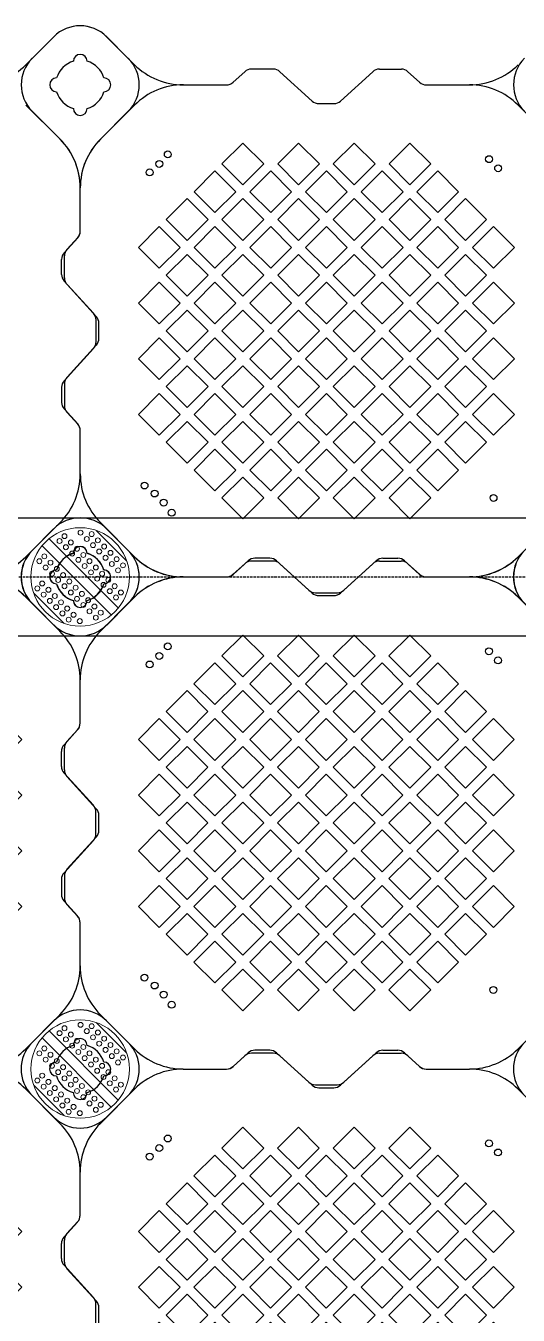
# Model space of a CAD drawing. Header units: millimetres. Extents: x -1612139 to -1260738, y 1141106 to 1536160.
# Drawn here: x -1423195 to -1422695, y 1158397 to 1159707 of the extents above; entities that cross this region are included whole.
import ezdxf

# ---------------------------------------------------------------- set-up
doc = ezdxf.new("R2010")
doc.units = ezdxf.units.MM
doc.header["$LTSCALE"] = 10
doc.linetypes.add('-6_350_HOLE$0$DASH', pattern=[0.35, 0.25, -0.1])
doc.layers.get('0').update_dxf_attribs({"linetype": 'CONTINUOUS'})
doc.layers.add('2维浮筒', color=150, linetype='CONTINUOUS', lineweight=9)
doc.layers.add('苗木图例', color=116, linetype='CONTINUOUS', lineweight=15)
doc.layers.add('面板', color=253, linetype='CONTINUOUS')

# ---------------------------------------------------------------- blocks, each defined once
blk = doc.blocks.new('旗华浮筒')
at = {"layer": '面板'}
for p, q in [((-548.8, 526.9), (-526.9, 548.8)), ((-473.2, 548.8), (-444.8, 520.5)), ((-26.8, 548.8), (-55.2, 520.5)), ((26.9, 548.8), (48.8, 526.9)), ((-332.9, 513.4), (-344.7, 502.6)), ((-303.9, 516), (-326.1, 516)), ((-297.1, 513.4), (-264.4, 483.6)), ((-202.9, 513.4), (-235.6, 483.6)), ((-196.1, 516), (-173.9, 516)), ((-167.1, 513.4), (-155.3, 502.6)), ((-395.4, 500), (-351.5, 500)), ((-148.5, 500), (-104.7, 500)), ((-548.8, 473.2), (-520.5, 444.8)), ((-479.5, 444.8), (-444.8, 479.5)), ((-257.6, 481), (-242.4, 481)), ((-20.5, 444.8), (-55.2, 479.5)), ((48.8, 473.2), (20.5, 444.8)), ((-500, 351.5), (-500, 395.4)), ((0, 351.3), (0, 395.4)), ((-513.4, 332.9), (-502.6, 344.7)), ((-16.4, 329.4), (-2.6, 344.5)), ((-516, 303.9), (-516, 326.1)), ((-19, 307.4), (-19, 322.6)), ((-513.4, 297.1), (-483.6, 264.4)), ((-16.4, 300.6), (13.4, 267.9)), ((-481, 242.4), (-481, 257.6)), ((16, 238.9), (16, 261.1)), ((-513.4, 202.9), (-483.6, 235.6)), ((-16.4, 199.4), (13.4, 232.1)), ((-516, 196.1), (-516, 173.9)), ((-19, 192.6), (-19, 177.4)), ((-16.4, 170.6), (-2.6, 155.5)), ((-513.4, 167.1), (-502.6, 155.3)), ((-500, 104.7), (-500, 148.5)), ((0, 104.7), (0, 148.7)), ((-548.8, 26.8), (-520.5, 55.2)), ((-444.8, 20.5), (-479.5, 55.2)), ((-55.2, 20.5), (-20.5, 55.2)), ((48.8, 26.8), (20.5, 55.2)), ((-329.4, 16.4), (-344.5, 2.6)), ((-307.4, 19), (-322.6, 19)), ((-300.6, 16.4), (-267.9, -13.4)), ((-199.4, 16.4), (-232.1, -13.4)), ((-192.6, 19), (-177.4, 19)), ((-170.6, 16.4), (-155.5, 2.6)), ((-395.4, 0), (-351.3, 0)), ((-148.7, 0), (-104.7, 0)), ((-473.2, -48.8), (-444.8, -20.5)), ((-261.1, -16), (-238.9, -16)), ((-26.8, -48.8), (-55.2, -20.5)), ((-526.9, -48.8), (-548.8, -26.9)), ((48.8, -26.9), (26.9, -48.8))]:
    blk.add_line(p, q, dxfattribs=at)
for points in [[(-334.9, 398.5), (-313.6, 419.7), (-334.9, 440.9), (-356.1, 419.7)], [(-278.3, 398.5), (-257.1, 419.7), (-278.3, 440.9), (-299.5, 419.7)], [(-221.7, 398.5), (-200.5, 419.7), (-221.7, 440.9), (-242.9, 419.7)], [(-165.1, 398.5), (-143.9, 419.7), (-165.1, 440.9), (-186.4, 419.7)], [(-363.1, 370.2), (-341.9, 391.4), (-363.1, 412.6), (-384.4, 391.4)], [(-306.6, 370.2), (-285.4, 391.4), (-306.6, 412.6), (-327.8, 391.4)], [(-250, 370.2), (-228.8, 391.4), (-250, 412.6), (-271.2, 391.4)], [(-193.4, 370.2), (-172.2, 391.4), (-193.4, 412.6), (-214.6, 391.4)], [(-136.9, 370.2), (-115.6, 391.4), (-136.9, 412.6), (-158.1, 391.4)], [(-391.4, 341.9), (-370.2, 363.1), (-391.4, 384.4), (-412.6, 363.1)], [(-334.9, 341.9), (-313.6, 363.1), (-334.9, 384.4), (-356.1, 363.1)], [(-278.3, 341.9), (-257.1, 363.1), (-278.3, 384.4), (-299.5, 363.1)], [(-221.7, 341.9), (-200.5, 363.1), (-221.7, 384.4), (-242.9, 363.1)], [(-165.1, 341.9), (-143.9, 363.1), (-165.1, 384.4), (-186.4, 363.1)], [(-108.6, 341.9), (-87.4, 363.1), (-108.6, 384.4), (-129.8, 363.1)], [(-419.7, 313.6), (-398.5, 334.9), (-419.7, 356.1), (-440.9, 334.9)], [(-363.1, 313.6), (-341.9, 334.9), (-363.1, 356.1), (-384.4, 334.9)], [(-306.6, 313.6), (-285.4, 334.9), (-306.6, 356.1), (-327.8, 334.9)], [(-250, 313.6), (-228.8, 334.9), (-250, 356.1), (-271.2, 334.9)], [(-193.4, 313.6), (-172.2, 334.9), (-193.4, 356.1), (-214.6, 334.9)], [(-136.9, 313.6), (-115.6, 334.9), (-136.9, 356.1), (-158.1, 334.9)], [(-80.3, 313.6), (-59.1, 334.9), (-80.3, 356.1), (-101.5, 334.9)], [(-391.4, 285.4), (-370.2, 306.6), (-391.4, 327.8), (-412.6, 306.6)], [(-334.9, 285.4), (-313.6, 306.6), (-334.9, 327.8), (-356.1, 306.6)], [(-278.3, 285.4), (-257.1, 306.6), (-278.3, 327.8), (-299.5, 306.6)], [(-221.7, 285.4), (-200.5, 306.6), (-221.7, 327.8), (-242.9, 306.6)], [(-165.1, 285.4), (-143.9, 306.6), (-165.1, 327.8), (-186.4, 306.6)], [(-108.6, 285.4), (-87.4, 306.6), (-108.6, 327.8), (-129.8, 306.6)], [(-419.7, 257.1), (-398.5, 278.3), (-419.7, 299.5), (-440.9, 278.3)], [(-363.1, 257.1), (-341.9, 278.3), (-363.1, 299.5), (-384.4, 278.3)], [(-306.6, 257.1), (-285.4, 278.3), (-306.6, 299.5), (-327.8, 278.3)], [(-250, 257.1), (-228.8, 278.3), (-250, 299.5), (-271.2, 278.3)], [(-193.4, 257.1), (-172.2, 278.3), (-193.4, 299.5), (-214.6, 278.3)], [(-136.9, 257.1), (-115.6, 278.3), (-136.9, 299.5), (-158.1, 278.3)], [(-80.3, 257.1), (-59.1, 278.3), (-80.3, 299.5), (-101.5, 278.3)], [(-391.4, 228.8), (-370.2, 250), (-391.4, 271.2), (-412.6, 250)], [(-334.9, 228.8), (-313.6, 250), (-334.9, 271.2), (-356.1, 250)], [(-278.3, 228.8), (-257.1, 250), (-278.3, 271.2), (-299.5, 250)], [(-221.7, 228.8), (-200.5, 250), (-221.7, 271.2), (-242.9, 250)], [(-165.1, 228.8), (-143.9, 250), (-165.1, 271.2), (-186.4, 250)], [(-108.6, 228.8), (-87.4, 250), (-108.6, 271.2), (-129.8, 250)], [(-419.7, 200.5), (-398.5, 221.7), (-419.7, 242.9), (-440.9, 221.7)], [(-363.1, 200.5), (-341.9, 221.7), (-363.1, 242.9), (-384.4, 221.7)], [(-306.6, 200.5), (-285.4, 221.7), (-306.6, 242.9), (-327.8, 221.7)], [(-250, 200.5), (-228.8, 221.7), (-250, 242.9), (-271.2, 221.7)], [(-193.4, 200.5), (-172.2, 221.7), (-193.4, 242.9), (-214.6, 221.7)], [(-136.9, 200.5), (-115.6, 221.7), (-136.9, 242.9), (-158.1, 221.7)], [(-80.3, 200.5), (-59.1, 221.7), (-80.3, 242.9), (-101.5, 221.7)], [(-391.4, 172.2), (-370.2, 193.4), (-391.4, 214.6), (-412.6, 193.4)], [(-334.9, 172.2), (-313.6, 193.4), (-334.9, 214.6), (-356.1, 193.4)], [(-278.3, 172.2), (-257.1, 193.4), (-278.3, 214.6), (-299.5, 193.4)], [(-221.7, 172.2), (-200.5, 193.4), (-221.7, 214.6), (-242.9, 193.4)], [(-165.1, 172.2), (-143.9, 193.4), (-165.1, 214.6), (-186.4, 193.4)], [(-108.6, 172.2), (-87.4, 193.4), (-108.6, 214.6), (-129.8, 193.4)], [(-419.7, 143.9), (-398.5, 165.1), (-419.7, 186.4), (-440.9, 165.1)], [(-363.1, 143.9), (-341.9, 165.1), (-363.1, 186.4), (-384.4, 165.1)], [(-306.6, 143.9), (-285.4, 165.1), (-306.6, 186.4), (-327.8, 165.1)], [(-250, 143.9), (-228.8, 165.1), (-250, 186.4), (-271.2, 165.1)], [(-193.4, 143.9), (-172.2, 165.1), (-193.4, 186.4), (-214.6, 165.1)], [(-136.9, 143.9), (-115.6, 165.1), (-136.9, 186.4), (-158.1, 165.1)], [(-80.3, 143.9), (-59.1, 165.1), (-80.3, 186.4), (-101.5, 165.1)], [(-391.4, 115.6), (-370.2, 136.9), (-391.4, 158.1), (-412.6, 136.9)], [(-334.9, 115.6), (-313.6, 136.9), (-334.9, 158.1), (-356.1, 136.9)], [(-278.3, 115.6), (-257.1, 136.9), (-278.3, 158.1), (-299.5, 136.9)], [(-221.7, 115.6), (-200.5, 136.9), (-221.7, 158.1), (-242.9, 136.9)], [(-165.1, 115.6), (-143.9, 136.9), (-165.1, 158.1), (-186.4, 136.9)], [(-108.6, 115.6), (-87.4, 136.9), (-108.6, 158.1), (-129.8, 136.9)], [(-363.1, 87.4), (-341.9, 108.6), (-363.1, 129.8), (-384.4, 108.6)], [(-306.6, 87.4), (-285.4, 108.6), (-306.6, 129.8), (-327.8, 108.6)], [(-250, 87.4), (-228.8, 108.6), (-250, 129.8), (-271.2, 108.6)], [(-193.4, 87.4), (-172.2, 108.6), (-193.4, 129.8), (-214.6, 108.6)], [(-136.9, 87.4), (-115.6, 108.6), (-136.9, 129.8), (-158.1, 108.6)], [(-334.9, 59.1), (-313.6, 80.3), (-334.9, 101.5), (-356.1, 80.3)], [(-278.3, 59.1), (-257.1, 80.3), (-278.3, 101.5), (-299.5, 80.3)], [(-221.7, 59.1), (-200.5, 80.3), (-221.7, 101.5), (-242.9, 80.3)], [(-165.1, 59.1), (-143.9, 80.3), (-165.1, 101.5), (-186.4, 80.3)]]:
    blk.add_lwpolyline(points, close=True, dxfattribs=at)
for centre in [(-411, 429.4), (-419.7, 419.7), (-84.8, 424.4), (-429.4, 411), (-75.6, 415.2), (-434.7, 92.9), (-424.4, 84.8), (-415.2, 75.6), (-80.3, 80.3), (-407.1, 65.3)]:
    blk.add_circle(centre, 3.5, dxfattribs=at)
for centre, radius, start, end in [((-500, 522), 38, 45, 135), ((0, 522), 38, 45, 135), ((-522, 500), 38, 135, 225), ((-500, 524), 7, 0, 180), ((0, 524), 7, 0, 180), ((22, 500), 38, 315, 45), ((-500, 500), 25, 106.2602, 163.7398), ((-500, 500), 25, 16.2602, 73.7398), ((-395.3, 570), 70, 225, 270), ((-326.1, 506), 10, 90, 132.2737), ((-303.9, 506), 10, 47.7263, 90), ((-196.1, 506), 10, 90, 132.2737), ((-173.9, 506), 10, 47.7263, 90), ((-104.7, 570), 70, 270, 315), ((0, 500), 25, 106.2602, 163.7398), ((0, 500), 25, 16.2602, 73.7398), ((-524, 500), 7, 90, 270), ((-476, 500), 7, 270, 90), ((-395.3, 430), 70, 90, 135), ((-351.5, 510), 10, 270, 312.2737), ((-148.5, 510), 10, 227.7263, 270), ((-104.7, 430), 70, 45, 90), ((-24, 500), 7, 90, 270), ((24, 500), 7, 270, 90), ((-500, 500), 25, 196.2602, 253.7398), ((-500, 500), 25, 286.2602, 343.7398), ((0, 500), 25, 196.2602, 253.7398), ((0, 500), 25, 286.2602, 343.7398), ((-500, 476), 7, 180, 0), ((-257.6, 491), 10, 227.7263, 270), ((-242.4, 491), 10, 270, 312.2737), ((0, 476), 7, 180, 0), ((-570, 395.3), 70, 0, 45), ((-430, 395.3), 70, 135, 180), ((-70, 395.3), 70, 0, 45), ((70, 395.3), 70, 135, 180), ((-510, 351.5), 10, 317.7263, 0), ((-10, 351.3), 10, 317.7263, 0), ((-506, 326.1), 10, 137.7263, 180), ((-9, 322.6), 10, 137.7263, 180), ((-506, 303.9), 10, 180, 222.2737), ((-9, 307.4), 10, 180, 222.2737), ((-491, 257.6), 10, 0, 42.2737), ((6, 261.1), 10, 0, 42.2737), ((-491, 242.4), 10, 317.7263, 0), ((6, 238.9), 10, 317.7263, 0), ((-506, 196.1), 10, 137.7263, 180), ((-9, 192.6), 10, 137.7263, 180), ((-506, 173.9), 10, 180, 222.2737), ((-9, 177.4), 10, 180, 222.2737), ((-510, 148.5), 10, 0, 42.2737), ((-10, 148.7), 10, 0, 42.2737), ((-570, 104.7), 70, 315, 0), ((-430, 104.7), 70, 180, 225), ((-70, 104.7), 70, 315, 0), ((70, 104.7), 70, 180, 225), ((-522, 0), 38, 135, 225), ((-500, 24), 7, 0, 180), ((0, 24), 7, 0, 180), ((22, 0), 38, 315, 45), ((-500, 0), 25, 106.2602, 163.7398), ((-500, 0), 25, 16.2602, 73.7398), ((-395.3, 70), 70, 225, 270), ((-322.6, 9), 10, 90, 132.2737), ((-307.4, 9), 10, 47.7263, 90), ((-192.6, 9), 10, 90, 132.2737), ((-177.4, 9), 10, 47.7263, 90), ((-104.7, 70), 70, 270, 315), ((0, 0), 25, 106.2602, 163.7398), ((0, 0), 25, 16.2602, 73.7398), ((-524, 0), 7, 90, 270), ((-476, 0), 7, 270, 90), ((-395.3, -70), 70, 90, 135), ((-351.3, 10), 10, 270, 312.2737), ((-148.7, 10), 10, 227.7263, 270), ((-104.7, -70), 70, 45, 90), ((-24, 0), 7, 90, 270), ((24, 0), 7, 270, 90), ((-500, 0), 25, 196.2602, 253.7398), ((-500, 0), 25, 286.2602, 343.7398), ((0, 0), 25, 196.2602, 253.7398), ((0, 0), 25, 286.2602, 343.7398), ((-500, -24), 7, 180, 0), ((-261.1, -6), 10, 227.7263, 270), ((-238.9, -6), 10, 270, 312.2737), ((0, -24), 7, 180, 0), ((-500, -22), 38, 225, 315), ((0, -22), 38, 225, 315)]:
    blk.add_arc(centre, radius, start, end, dxfattribs=at)
blk = doc.blocks.new('fwwerww')
at = {"layer": '面板'}
for p, q in [((48316.2, 29983.4), (48287.9, 29955.1)), ((48294.2, 29961.5), (48316.2, 29983.4)), ((48369.9, 29983.4), (48398.2, 29955.1)), ((48370, 29983.4), (48391.9, 29961.5)), ((48539.2, 29950.6), (48516.9, 29950.6)), ((48646.9, 29950.6), (48669.2, 29950.6)), ((48510.2, 29948), (48498.3, 29937.2)), ((48545.9, 29948), (48578.7, 29918.2)), ((48640.2, 29948), (48607.4, 29918.2)), ((48675.9, 29948), (48687.8, 29937.2)), ((48447.7, 29934.6), (48491.6, 29934.6)), ((48694.5, 29934.6), (48738.3, 29934.6)), ((48322.6, 29879.4), (48287.8, 29914.1)), ((48363.6, 29879.4), (48398.3, 29914.1)), ((48585.4, 29915.6), (48600.7, 29915.6)), ((48822.6, 29879.4), (48787.8, 29914.1)), ((48294.2, 29907.8), (48322.6, 29879.5)), ((48391.9, 29907.8), (48363.6, 29879.5)), ((48343.1, 29785.9), (48343.1, 29830)), ((48343.1, 29786.1), (48343.1, 29830)), ((48326.7, 29764), (48340.5, 29779.2)), ((48329.7, 29767.5), (48340.5, 29779.4)), ((48324.1, 29742), (48324.1, 29757.3)), ((48327.1, 29738.5), (48327.1, 29760.8)), ((48326.7, 29735.3), (48356.5, 29702.5)), ((48329.7, 29731.8), (48359.5, 29699)), ((48359.1, 29673.5), (48359.1, 29695.8)), ((48362.1, 29677), (48362.1, 29692.3)), ((48326.7, 29634), (48356.5, 29666.8)), ((48329.7, 29637.5), (48359.5, 29670.3)), ((48324.1, 29627.3), (48324.1, 29612)), ((48327.1, 29630.8), (48327.1, 29608.5)), ((48326.7, 29605.3), (48340.5, 29590.1)), ((48329.7, 29601.8), (48340.5, 29589.9)), ((48343.1, 29539.3), (48343.1, 29583.4)), ((48343.1, 29539.3), (48343.1, 29583.2)), ((48287.8, 29455.1), (48322.6, 29489.9)), ((48294.2, 29461.4), (48322.6, 29489.8)), ((48398.3, 29455.1), (48363.6, 29489.9)), ((48391.9, 29461.4), (48363.6, 29489.8)), ((48787.8, 29455.1), (48822.6, 29489.9)), ((48513.7, 29451), (48498.5, 29437.2)), ((48535.7, 29453.6), (48520.4, 29453.6)), ((48542.4, 29451), (48575.2, 29421.2)), ((48643.7, 29451), (48610.9, 29421.2)), ((48650.4, 29453.6), (48665.7, 29453.6)), ((48672.4, 29451), (48687.6, 29437.2)), ((48447.7, 29434.6), (48491.8, 29434.6)), ((48694.3, 29434.6), (48738.3, 29434.6)), ((48316.2, 29385.8), (48287.9, 29414.1)), ((48369.9, 29385.8), (48398.2, 29414.1)), ((48581.9, 29418.6), (48604.2, 29418.6)), ((48316.2, 29385.8), (48294.2, 29407.7)), ((48391.9, 29407.7), (48370, 29385.8))]:
    blk.add_line(p, q, dxfattribs=at)
for points in [[(48508.2, 29833.1), (48529.4, 29854.3), (48508.2, 29875.5), (48487, 29854.3)], [(48564.8, 29833.1), (48586, 29854.3), (48564.8, 29875.5), (48543.6, 29854.3)], [(48621.4, 29833.1), (48642.6, 29854.3), (48621.4, 29875.5), (48600.1, 29854.3)], [(48677.9, 29833.1), (48699.1, 29854.3), (48677.9, 29875.5), (48656.7, 29854.3)], [(48479.9, 29804.8), (48501.2, 29826), (48479.9, 29847.3), (48458.7, 29826)], [(48536.5, 29804.8), (48557.7, 29826), (48536.5, 29847.3), (48515.3, 29826)], [(48593.1, 29804.8), (48614.3, 29826), (48593.1, 29847.3), (48571.9, 29826)], [(48649.6, 29804.8), (48670.9, 29826), (48649.6, 29847.3), (48628.4, 29826)], [(48706.2, 29804.8), (48727.4, 29826), (48706.2, 29847.3), (48685, 29826)], [(48451.7, 29776.5), (48472.9, 29797.8), (48451.7, 29819), (48430.4, 29797.8)], [(48508.2, 29776.5), (48529.4, 29797.8), (48508.2, 29819), (48487, 29797.8)], [(48564.8, 29776.5), (48586, 29797.8), (48564.8, 29819), (48543.6, 29797.8)], [(48621.4, 29776.5), (48642.6, 29797.8), (48621.4, 29819), (48600.1, 29797.8)], [(48677.9, 29776.5), (48699.1, 29797.8), (48677.9, 29819), (48656.7, 29797.8)], [(48734.5, 29776.5), (48755.7, 29797.8), (48734.5, 29819), (48713.3, 29797.8)], [(48423.4, 29748.3), (48444.6, 29769.5), (48423.4, 29790.7), (48402.2, 29769.5)], [(48479.9, 29748.3), (48501.2, 29769.5), (48479.9, 29790.7), (48458.7, 29769.5)], [(48536.5, 29748.3), (48557.7, 29769.5), (48536.5, 29790.7), (48515.3, 29769.5)], [(48593.1, 29748.3), (48614.3, 29769.5), (48593.1, 29790.7), (48571.9, 29769.5)], [(48649.6, 29748.3), (48670.9, 29769.5), (48649.6, 29790.7), (48628.4, 29769.5)], [(48706.2, 29748.3), (48727.4, 29769.5), (48706.2, 29790.7), (48685, 29769.5)], [(48762.8, 29748.3), (48784, 29769.5), (48762.8, 29790.7), (48741.6, 29769.5)], [(48451.7, 29720), (48472.9, 29741.2), (48451.7, 29762.4), (48430.4, 29741.2)], [(48508.2, 29720), (48529.4, 29741.2), (48508.2, 29762.4), (48487, 29741.2)], [(48564.8, 29720), (48586, 29741.2), (48564.8, 29762.4), (48543.6, 29741.2)], [(48621.4, 29720), (48642.6, 29741.2), (48621.4, 29762.4), (48600.1, 29741.2)], [(48677.9, 29720), (48699.1, 29741.2), (48677.9, 29762.4), (48656.7, 29741.2)], [(48734.5, 29720), (48755.7, 29741.2), (48734.5, 29762.4), (48713.3, 29741.2)], [(48423.4, 29691.7), (48444.6, 29712.9), (48423.4, 29734.1), (48402.2, 29712.9)], [(48479.9, 29691.7), (48501.2, 29712.9), (48479.9, 29734.1), (48458.7, 29712.9)], [(48536.5, 29691.7), (48557.7, 29712.9), (48536.5, 29734.1), (48515.3, 29712.9)], [(48593.1, 29691.7), (48614.3, 29712.9), (48593.1, 29734.1), (48571.9, 29712.9)], [(48649.6, 29691.7), (48670.9, 29712.9), (48649.6, 29734.1), (48628.4, 29712.9)], [(48706.2, 29691.7), (48727.4, 29712.9), (48706.2, 29734.1), (48685, 29712.9)], [(48762.8, 29691.7), (48784, 29712.9), (48762.8, 29734.1), (48741.6, 29712.9)], [(48451.7, 29663.4), (48472.9, 29684.6), (48451.7, 29705.8), (48430.4, 29684.6)], [(48508.2, 29663.4), (48529.4, 29684.6), (48508.2, 29705.8), (48487, 29684.6)], [(48564.8, 29663.4), (48586, 29684.6), (48564.8, 29705.8), (48543.6, 29684.6)], [(48621.4, 29663.4), (48642.6, 29684.6), (48621.4, 29705.8), (48600.1, 29684.6)], [(48677.9, 29663.4), (48699.1, 29684.6), (48677.9, 29705.8), (48656.7, 29684.6)], [(48734.5, 29663.4), (48755.7, 29684.6), (48734.5, 29705.8), (48713.3, 29684.6)], [(48423.4, 29635.1), (48444.6, 29656.3), (48423.4, 29677.5), (48402.2, 29656.3)], [(48479.9, 29635.1), (48501.2, 29656.3), (48479.9, 29677.5), (48458.7, 29656.3)], [(48536.5, 29635.1), (48557.7, 29656.3), (48536.5, 29677.5), (48515.3, 29656.3)], [(48593.1, 29635.1), (48614.3, 29656.3), (48593.1, 29677.5), (48571.9, 29656.3)], [(48649.6, 29635.1), (48670.9, 29656.3), (48649.6, 29677.5), (48628.4, 29656.3)], [(48706.2, 29635.1), (48727.4, 29656.3), (48706.2, 29677.5), (48685, 29656.3)], [(48762.8, 29635.1), (48784, 29656.3), (48762.8, 29677.5), (48741.6, 29656.3)], [(48451.7, 29606.8), (48472.9, 29628), (48451.7, 29649.3), (48430.4, 29628)], [(48508.2, 29606.8), (48529.4, 29628), (48508.2, 29649.3), (48487, 29628)], [(48564.8, 29606.8), (48586, 29628), (48564.8, 29649.3), (48543.6, 29628)], [(48621.4, 29606.8), (48642.6, 29628), (48621.4, 29649.3), (48600.1, 29628)], [(48677.9, 29606.8), (48699.1, 29628), (48677.9, 29649.3), (48656.7, 29628)], [(48734.5, 29606.8), (48755.7, 29628), (48734.5, 29649.3), (48713.3, 29628)], [(48423.4, 29578.6), (48444.6, 29599.8), (48423.4, 29621), (48402.2, 29599.8)], [(48479.9, 29578.6), (48501.2, 29599.8), (48479.9, 29621), (48458.7, 29599.8)], [(48536.5, 29578.6), (48557.7, 29599.8), (48536.5, 29621), (48515.3, 29599.8)], [(48593.1, 29578.6), (48614.3, 29599.8), (48593.1, 29621), (48571.9, 29599.8)], [(48649.6, 29578.6), (48670.9, 29599.8), (48649.6, 29621), (48628.4, 29599.8)], [(48706.2, 29578.6), (48727.4, 29599.8), (48706.2, 29621), (48685, 29599.8)], [(48762.8, 29578.6), (48784, 29599.8), (48762.8, 29621), (48741.6, 29599.8)], [(48451.7, 29550.3), (48472.9, 29571.5), (48451.7, 29592.7), (48430.4, 29571.5)], [(48508.2, 29550.3), (48529.4, 29571.5), (48508.2, 29592.7), (48487, 29571.5)], [(48564.8, 29550.3), (48586, 29571.5), (48564.8, 29592.7), (48543.6, 29571.5)], [(48621.4, 29550.3), (48642.6, 29571.5), (48621.4, 29592.7), (48600.1, 29571.5)], [(48677.9, 29550.3), (48699.1, 29571.5), (48677.9, 29592.7), (48656.7, 29571.5)], [(48734.5, 29550.3), (48755.7, 29571.5), (48734.5, 29592.7), (48713.3, 29571.5)], [(48479.9, 29522), (48501.2, 29543.2), (48479.9, 29564.4), (48458.7, 29543.2)], [(48536.5, 29522), (48557.7, 29543.2), (48536.5, 29564.4), (48515.3, 29543.2)], [(48593.1, 29522), (48614.3, 29543.2), (48593.1, 29564.4), (48571.9, 29543.2)], [(48649.6, 29522), (48670.9, 29543.2), (48649.6, 29564.4), (48628.4, 29543.2)], [(48706.2, 29522), (48727.4, 29543.2), (48706.2, 29564.4), (48685, 29543.2)], [(48508.2, 29493.7), (48529.4, 29514.9), (48508.2, 29536.1), (48487, 29514.9)], [(48564.8, 29493.7), (48586, 29514.9), (48564.8, 29536.1), (48543.6, 29514.9)], [(48621.4, 29493.7), (48642.6, 29514.9), (48621.4, 29536.1), (48600.1, 29514.9)], [(48677.9, 29493.7), (48699.1, 29514.9), (48677.9, 29536.1), (48656.7, 29514.9)]]:
    blk.add_lwpolyline(points, close=True, dxfattribs=at)
for centre in [(48423.4, 29854.3), (48432, 29864), (48758.3, 29859.1), (48413.6, 29845.7), (48767.5, 29849.9), (48408.4, 29527.5), (48418.6, 29519.4), (48762.8, 29514.9), (48427.8, 29510.2), (48436, 29499.9)]:
    blk.add_circle(centre, 3.5, dxfattribs=at)
for centre, radius, start, end in [((48343.1, 29956.6), 38, 45, 135), ((48343, 29956.6), 38, 45, 135), ((48321.1, 29934.7), 38, 135, 225), ((48343.1, 29958.6), 7, 0, 180), ((48343.1, 29958.6), 7, 0, 180), ((48365, 29934.7), 38, 315, 45), ((48821.1, 29934.7), 38, 135, 225), ((48238.4, 30004.6), 70, 270, 315), ((48343.1, 29934.6), 25, 106.2602, 163.7398), ((48343.1, 29934.6), 25, 106.2602, 163.7398), ((48343.1, 29934.6), 25, 16.2602, 73.7398), ((48343.1, 29934.6), 25, 16.2602, 73.7398), ((48447.7, 30004.6), 70, 225, 270), ((48516.9, 29940.6), 10, 90, 132.2737), ((48539.2, 29940.6), 10, 47.7263, 90), ((48646.9, 29940.6), 10, 90, 132.2737), ((48669.2, 29940.6), 10, 47.7263, 90), ((48738.4, 30004.6), 70, 270, 315), ((48319.1, 29934.6), 7, 90, 270), ((48319.1, 29934.6), 7, 90, 270), ((48367.1, 29934.6), 7, 270, 90), ((48367.1, 29934.6), 7, 270, 90), ((48491.6, 29944.6), 10, 270, 312.2737), ((48694.5, 29944.6), 10, 227.7263, 270), ((48343.1, 29934.6), 25, 196.2602, 253.7398), ((48343.1, 29934.6), 25, 196.2602, 253.7398), ((48343.1, 29934.6), 25, 286.2602, 343.7398), ((48343.1, 29934.6), 25, 286.2602, 343.7398), ((48447.8, 29864.6), 70, 90, 135), ((48738.3, 29864.6), 70, 45, 90), ((48343.1, 29910.6), 7, 180, 0), ((48343.1, 29910.6), 7, 180, 0), ((48585.4, 29925.6), 10, 227.7263, 270), ((48600.7, 29925.6), 10, 270, 312.2737), ((48273.1, 29830), 70, 0, 45), ((48273.1, 29829.9), 70, 0, 45), ((48413.1, 29830), 70, 135, 180), ((48413.1, 29829.9), 70, 135, 180), ((48333.1, 29786.1), 10, 317.7263, 0), ((48333.1, 29785.9), 10, 317.7263, 0), ((48337.1, 29760.8), 10, 137.7263, 180), ((48334.1, 29757.3), 10, 137.7263, 180), ((48334.1, 29742), 10, 180, 222.2737), ((48337.1, 29738.5), 10, 180, 222.2737), ((48349.1, 29695.8), 10, 0, 42.2737), ((48352.1, 29692.3), 10, 0, 42.2737), ((48349.1, 29673.5), 10, 317.7263, 0), ((48352.1, 29677), 10, 317.7263, 0), ((48334.1, 29627.3), 10, 137.7263, 180), ((48337.1, 29630.8), 10, 137.7263, 180), ((48334.1, 29612), 10, 180, 222.2737), ((48337.1, 29608.5), 10, 180, 222.2737), ((48333.1, 29583.4), 10, 0, 42.2737), ((48333.1, 29583.2), 10, 0, 42.2737), ((48273.1, 29539.3), 70, 315, 0), ((48273.1, 29539.3), 70, 315, 0), ((48413.1, 29539.3), 70, 180, 225), ((48413.1, 29539.3), 70, 180, 225), ((48343.1, 29458.6), 7, 0, 180), ((48343.1, 29458.6), 7, 0, 180), ((48321.1, 29434.6), 38, 135, 225), ((48343.1, 29434.6), 25, 106.2602, 163.7398), ((48343.1, 29434.6), 25, 106.2602, 163.7398), ((48343.1, 29434.6), 25, 16.2602, 73.7398), ((48343.1, 29434.6), 25, 16.2602, 73.7398), ((48365, 29434.6), 38, 315, 45), ((48447.8, 29504.6), 70, 225, 270), ((48520.4, 29443.6), 10, 90, 132.2737), ((48535.7, 29443.6), 10, 47.7263, 90), ((48650.4, 29443.6), 10, 90, 132.2737), ((48665.7, 29443.6), 10, 47.7263, 90), ((48738.3, 29504.6), 70, 270, 315), ((48821.1, 29434.6), 38, 135, 225), ((48319.1, 29434.6), 7, 90, 270), ((48319.1, 29434.6), 7, 90, 270), ((48367.1, 29434.6), 7, 270, 90), ((48367.1, 29434.6), 7, 270, 90), ((48491.8, 29444.6), 10, 270, 312.2737), ((48694.3, 29444.6), 10, 227.7263, 270), ((48238.4, 29364.6), 70, 45, 90), ((48343.1, 29434.6), 25, 196.2602, 253.7398), ((48343.1, 29434.6), 25, 196.2602, 253.7398), ((48343.1, 29434.6), 25, 286.2602, 343.7398), ((48343.1, 29434.6), 25, 286.2602, 343.7398), ((48447.7, 29364.6), 70, 90, 135), ((48738.4, 29364.6), 70, 45, 90), ((48581.9, 29428.6), 10, 227.7263, 270), ((48604.2, 29428.6), 10, 270, 312.2737), ((48343.1, 29410.6), 7, 180, 0), ((48343.1, 29410.6), 7, 180, 0), ((48343.1, 29412.7), 38, 225, 315), ((48343, 29412.7), 38, 225, 315)]:
    blk.add_arc(centre, radius, start, end, dxfattribs=at)
blk = doc.blocks.new('ds')
at = {"color": 251, "lineweight": 5}
for p, q in [((47.2, 16.4), (16.4, 47.2)), ((31.6, -38.7), (-38.7, 31.6)), ((38.7, -31.6), (-31.6, 38.7)), ((-16.4, -47.2), (-47.2, -16.4))]:
    blk.add_line(p, q, dxfattribs=at)
for centre, radius in [((0, 0), 50), ((-15.9, 41.4), 2.5), ((0.4, 44.9), 2.5), ((6.7, 38.5), 2.5), ((11.7, 43.5), 2.5), ((18, 37.1), 2.5), ((-20.9, 36.4), 2.5), ((-14.5, 30.1), 2.5), ((-9.5, 35), 2.5), ((-3.2, 28.6), 2.5), ((13.1, 32.2), 2.5), ((19.4, 25.8), 2.5), ((24.4, 30.8), 2.5), ((30.8, 24.4), 2.5), ((-41.4, 15.9), 2.5), ((-36.4, 20.9), 2.5), ((-30.1, 14.5), 2.5), ((-8.1, 23.7), 2.5), ((-1.8, 17.3), 2.5), ((3.2, 22.3), 2.5), ((4.6, 11), 2.5), ((9.5, 15.9), 2.5), ((25.8, 19.4), 2.5), ((32.2, 13.1), 2.5), ((37.1, 18), 2.5), ((43.5, 11.7), 2.5), ((-35, 9.5), 2.5), ((-28.6, 3.2), 2.5), ((-23.7, 8.1), 2.5), ((-17.3, 1.8), 2.5), ((11, 4.6), 2.5), ((15.9, 9.5), 2.5), ((17.3, -1.8), 2.5), ((22.3, 3.2), 2.5), ((38.5, 6.7), 2.5), ((-43.5, -11.7), 2.5), ((-38.5, -6.7), 2.5), ((-32.2, -13.1), 2.5), ((-22.3, -3.2), 2.5), ((-15.9, -9.5), 2.5), ((-11, -4.6), 2.5), ((-4.6, -11), 2.5), ((23.7, -8.1), 2.5), ((28.6, -3.2), 2.5), ((30.1, -14.5), 2.5), ((35, -9.5), 2.5), ((-37.1, -18), 2.5), ((-30.8, -24.4), 2.5), ((-25.8, -19.4), 2.5), ((-19.4, -25.8), 2.5), ((-9.5, -15.9), 2.5), ((-3.2, -22.3), 2.5), ((1.8, -17.3), 2.5), ((3.2, -28.6), 2.5), ((8.1, -23.7), 2.5), ((36.4, -20.9), 2.5), ((41.4, -15.9), 2.5), ((-24.4, -30.8), 2.5), ((-18, -37.1), 2.5), ((-13.1, -32.2), 2.5), ((-6.7, -38.5), 2.5), ((9.5, -35), 2.5), ((14.5, -30.1), 2.5), ((15.9, -41.4), 2.5), ((20.9, -36.4), 2.5), ((-11.7, -43.5), 2.5), ((-0.4, -44.9), 2.5)]:
    blk.add_circle(centre, radius, dxfattribs=at)
blk = doc.blocks.new('*U158')
at = {"layer": '苗木图例'}
for p in [(0, 750), (0, 250), (0, 250)]:
    blk.add_blockref('ds', p, dxfattribs=at)
blk = doc.blocks.new('*U159')
at = {"color": 0, "linetype": 'ByBlock', "lineweight": -2, "transparency": 16777216}
blk.add_blockref('*U158', (3000, 0), dxfattribs=at)
blk = doc.blocks.new('PMTLG')
at = {"color": 6}
for p, q in [((-5534, 60), (70.1, 60)), ((-5534, -60), (70.1, -60))]:
    blk.add_line(p, q, dxfattribs=at)
at = {"color": 6, "linetype": '-6_350_HOLE$0$DASH'}
blk.add_line((-5534, 0), (70.1, 0), dxfattribs=at)

msp = doc.modelspace()

# ---------------------------------------------------------------- block references
for name, p in [('PMTLG', (-1421181.8, 1159146.9)), ('*U159', (-1426140, 1158396.9))]:
    msp.add_blockref(name, p)
at = {"layer": '2维浮筒'}
for p in [(-1423140, 1158646.9), (-1422640, 1158646.9), (-1422140, 1158646.9), (-1423140, 1158146.9), (-1422640, 1158146.9), (-1422140, 1158146.9)]:
    msp.add_blockref('旗华浮筒', p, dxfattribs=at)
at = {"layer": '面板'}
msp.add_blockref('fwwerww', (-1471483, 1129712.2), dxfattribs=at)

doc.saveas('drawing.dxf')
